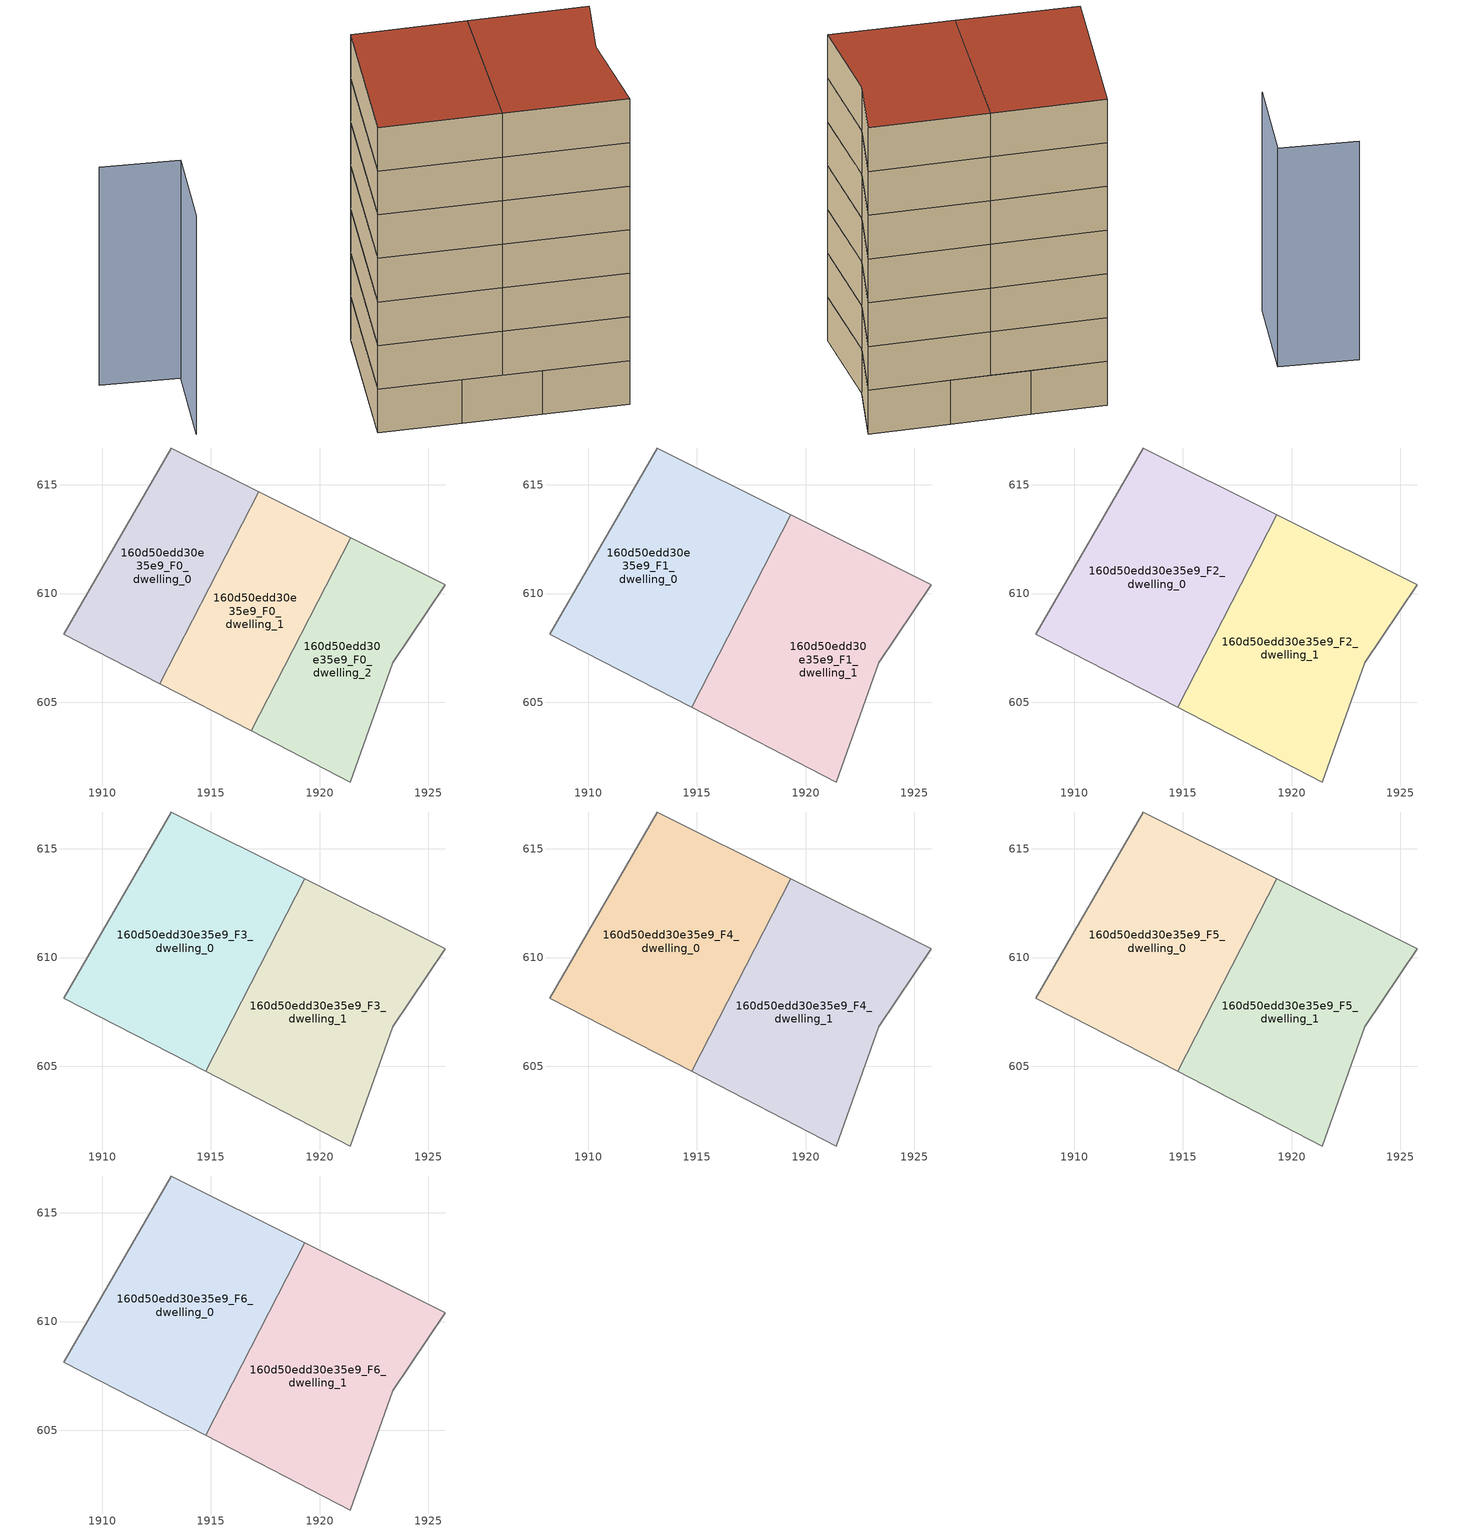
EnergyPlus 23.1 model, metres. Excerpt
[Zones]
160d50edd30e35e9_F0_dwelling_0
 floor ground (EU_floor_Construction): 1917.21,614.68 1912.66,605.85 1908.24,608.13 1913.19,616.69 z0
 wall adiabatic (EU_wall_Construction): 1917.21,614.68 1913.19,616.69 1908.24,608.13 1912.66,605.85 z0:3
 wall to 160d50edd30e35e9_F0_dwelling_1 (EU_wall_Construction): 1912.66,605.85 1917.21,614.68 z0:3
160d50edd30e35e9_F0_dwelling_1
 floor ground (EU_floor_Construction): 1921.43,612.58 1916.85,603.69 1912.66,605.85 1917.21,614.68 z0
 wall adiabatic (EU_wall_Construction): 1921.43,612.58 1917.21,614.68 / 1912.66,605.85 1916.85,603.69 z0:3
 wall to 160d50edd30e35e9_F0_dwelling_2 (EU_wall_Construction): 1916.85,603.69 1921.43,612.58 z0:3
160d50edd30e35e9_F0_dwelling_2
 floor ground (EU_floor_Construction): 1925.78,610.4 1923.36,606.83 1921.42,601.34 1916.85,603.69 1921.43,612.58 z0
 wall adiabatic (EU_wall_Construction): 1916.85,603.69 1921.42,601.34 1923.36,606.83 1925.78,610.4 1921.43,612.58 z0:3
160d50edd30e35e9_F1_dwelling_0
 floor to 160d50edd30e35e9_F0_dwelling_0 (EU_floor_Construction): 1917.21,614.68 1912.66,605.85 1908.24,608.13 1913.19,616.69 z3
 floor to 160d50edd30e35e9_F0_dwelling_1 (EU_floor_Construction): 1919.32,613.63 1914.76,604.77 1912.66,605.85 1917.21,614.68 z3
 wall adiabatic (EU_wall_Construction): 1919.32,613.63 1913.19,616.69 1908.24,608.13 1914.76,604.77 z3:6
 wall to 160d50edd30e35e9_F1_dwelling_1 (EU_wall_Construction): 1914.76,604.77 1919.32,613.63 z3:6
160d50edd30e35e9_F1_dwelling_1
 floor to 160d50edd30e35e9_F0_dwelling_1 (EU_floor_Construction): 1921.42,612.57 1916.85,603.69 1914.76,604.77 1919.32,613.63 z3
 floor to 160d50edd30e35e9_F0_dwelling_2 (EU_floor_Construction): 1925.78,610.4 1923.36,606.83 1921.42,601.34 1916.85,603.69 1921.42,612.57 z3
 wall adiabatic (EU_wall_Construction): 1914.76,604.77 1921.42,601.34 1923.36,606.83 1925.78,610.4 1919.32,613.63 z3:6
160d50edd30e35e9_F2_dwelling_0
 floor to 160d50edd30e35e9_F1_dwelling_0 (EU_floor_Construction): 1919.32,613.63 1914.76,604.77 1908.24,608.13 1913.19,616.69 z6
 wall adiabatic (EU_wall_Construction): 1919.32,613.63 1913.19,616.69 1908.24,608.13 1914.76,604.77 z6:9
 wall to 160d50edd30e35e9_F2_dwelling_1 (EU_wall_Construction): 1914.76,604.77 1919.32,613.63 z6:9
160d50edd30e35e9_F2_dwelling_1
 floor to 160d50edd30e35e9_F1_dwelling_1 (EU_floor_Construction): 1925.78,610.4 1923.36,606.83 1921.42,601.34 1914.76,604.77 1919.32,613.63 z6
 wall adiabatic (EU_wall_Construction): 1914.76,604.77 1921.42,601.34 1923.36,606.83 1925.78,610.4 1919.32,613.63 z6:9
160d50edd30e35e9_F3_dwelling_0
 floor to 160d50edd30e35e9_F2_dwelling_0 (EU_floor_Construction): 1919.32,613.63 1914.76,604.77 1908.24,608.13 1913.19,616.69 z9
 wall adiabatic (EU_wall_Construction): 1919.32,613.63 1913.19,616.69 1908.24,608.13 1914.76,604.77 z9:12
 wall to 160d50edd30e35e9_F3_dwelling_1 (EU_wall_Construction): 1914.76,604.77 1919.32,613.63 z9:12
160d50edd30e35e9_F3_dwelling_1
 floor to 160d50edd30e35e9_F2_dwelling_1 (EU_floor_Construction): 1925.78,610.4 1923.36,606.83 1921.42,601.34 1914.76,604.77 1919.32,613.63 z9
 wall adiabatic (EU_wall_Construction): 1914.76,604.77 1921.42,601.34 1923.36,606.83 1925.78,610.4 1919.32,613.63 z9:12
160d50edd30e35e9_F4_dwelling_0
 floor to 160d50edd30e35e9_F3_dwelling_0 (EU_floor_Construction): 1919.32,613.63 1914.76,604.77 1908.24,608.13 1913.19,616.69 z12
 wall adiabatic (EU_wall_Construction): 1919.32,613.63 1913.19,616.69 1908.24,608.13 1914.76,604.77 z12:15
 wall to 160d50edd30e35e9_F4_dwelling_1 (EU_wall_Construction): 1914.76,604.77 1919.32,613.63 z12:15
160d50edd30e35e9_F4_dwelling_1
 floor to 160d50edd30e35e9_F3_dwelling_1 (EU_floor_Construction): 1925.78,610.4 1923.36,606.83 1921.42,601.34 1914.76,604.77 1919.32,613.63 z12
 wall adiabatic (EU_wall_Construction): 1914.76,604.77 1921.42,601.34 1923.36,606.83 1925.78,610.4 1919.32,613.63 z12:15
160d50edd30e35e9_F5_dwelling_0
 floor to 160d50edd30e35e9_F4_dwelling_0 (EU_floor_Construction): 1919.32,613.63 1914.76,604.77 1908.24,608.13 1913.19,616.69 z15
 wall adiabatic (EU_wall_Construction): 1919.32,613.63 1913.19,616.69 1908.24,608.13 1914.76,604.77 z15:18
 wall to 160d50edd30e35e9_F5_dwelling_1 (EU_wall_Construction): 1914.76,604.77 1919.32,613.63 z15:18
160d50edd30e35e9_F5_dwelling_1
 floor to 160d50edd30e35e9_F4_dwelling_1 (EU_floor_Construction): 1925.78,610.4 1923.36,606.83 1921.42,601.34 1914.76,604.77 1919.32,613.63 z15
 wall adiabatic (EU_wall_Construction): 1914.76,604.77 1921.42,601.34 1923.36,606.83 1925.78,610.4 1919.32,613.63 z15:18
160d50edd30e35e9_F6_dwelling_0
 floor to 160d50edd30e35e9_F5_dwelling_0 (EU_floor_Construction): 1919.32,613.63 1914.76,604.77 1908.24,608.13 1913.19,616.69 z18
 wall adiabatic (EU_wall_Construction): 1919.32,613.63 1913.19,616.69 1908.24,608.13 1914.76,604.77 z18:21
 wall to 160d50edd30e35e9_F6_dwelling_1 (EU_wall_Construction): 1914.76,604.77 1919.32,613.63 z18:21
 roof outside (EU_roof_Construction): 1914.76,604.77 1919.32,613.63 1913.19,616.69 1908.24,608.13 z21
160d50edd30e35e9_F6_dwelling_1
 floor to 160d50edd30e35e9_F5_dwelling_1 (EU_floor_Construction): 1925.78,610.4 1923.36,606.83 1921.42,601.34 1914.76,604.77 1919.32,613.63 z18
 wall adiabatic (EU_wall_Construction): 1914.76,604.77 1921.42,601.34 1923.36,606.83 1925.78,610.4 1919.32,613.63 z18:21
 roof outside (EU_roof_Construction): 1921.42,601.34 1923.36,606.83 1925.78,610.4 1919.32,613.63 1914.76,604.77 z21
shading: 1898.96,622.12 1903.04,619.74 / 1903.04,619.74 1900.06,614.6 z0:15
[Building]
EU S2 Campaign: North Axis=0; Terrain=City; Solar Distribution=FullExterior
[Site:Location]
Bologna: Latitude=44.5; Longitude=11.25; Time Zone=1; Elevation=37
[SizingPeriod:WeatherFileDays]
AnnualSizingPeriod: Begin Month=1; Begin Day of Month=1; End Month=12; End Day of Month=31; Day of Week for Start Day=Monday; Use Weather File Daylight Saving Period=No; Use Weather File Rain and Snow Indicators=No
[MATERIAL]
EU_InternalMass_Material: Roughness=MediumRough; Thickness=0.1; Conductivity=1; Density=1800; Specific Heat=900; Thermal Absorptance=0.9; Solar Absorptance=0.7; Visible Absorptance=0.7
[MATERIAL:NOMASS] Roughness=MediumRough; Thermal Absorptance=0.9; Solar Absorptance=0.7; Visible Absorptance=0.7
Name | Thermal Resistance
EU_wall_NoMass | 0.779417
EU_roof_NoMass | 0.435466
EU_floor_NoMass | 0.588222
[CONSTRUCTION]
EU_wall_Construction: EU_wall_NoMass
EU_roof_Construction: EU_roof_NoMass
EU_floor_Construction: EU_floor_NoMass
EU_InternalMass_Construction: EU_InternalMass_Material
[ZONE] Type=1; Multiplier=1; Ceiling Height=autocalculate; Floor Area=autocalculate; Part of Total Floor Area=Yes
Name | Volume
160d50edd30e35e9_F0_dwelling_0 | 140.771
160d50edd30e35e9_F1_dwelling_0; 160d50edd30e35e9_F2_dwelling_0; 160d50edd30e35e9_F3_dwelling_0; 160d50edd30e35e9_F4_dwelling_0; 160d50edd30e35e9_F5_dwelling_0; 160d50edd30e35e9_F6_dwelling_0 | 211.166
160d50edd30e35e9_F0_dwelling_1 | 140.774
160d50edd30e35e9_F1_dwelling_1; 160d50edd30e35e9_F2_dwelling_1; 160d50edd30e35e9_F3_dwelling_1; 160d50edd30e35e9_F4_dwelling_1; 160d50edd30e35e9_F5_dwelling_1; 160d50edd30e35e9_F6_dwelling_1 | 211.168
160d50edd30e35e9_F0_dwelling_2 | 140.782
[INTERNALMASS] Construction=EU_InternalMass_Construction
Name | Zone or ZoneList | Surface Area
160d50edd30e35e9_F0_dwelling_0_EU_InternalMass | 160d50edd30e35e9_F0_dwelling_0 | 46.9232
160d50edd30e35e9_F0_dwelling_1_EU_InternalMass | 160d50edd30e35e9_F0_dwelling_1 | 46.9248
160d50edd30e35e9_F0_dwelling_2_EU_InternalMass | 160d50edd30e35e9_F0_dwelling_2 | 46.9272
160d50edd30e35e9_F1_dwelling_0_EU_InternalMass | 160d50edd30e35e9_F1_dwelling_0 | 70.3884
160d50edd30e35e9_F1_dwelling_1_EU_InternalMass | 160d50edd30e35e9_F1_dwelling_1 | 70.3893
160d50edd30e35e9_F2_dwelling_0_EU_InternalMass | 160d50edd30e35e9_F2_dwelling_0 | 70.3884
160d50edd30e35e9_F2_dwelling_1_EU_InternalMass | 160d50edd30e35e9_F2_dwelling_1 | 70.3893
160d50edd30e35e9_F3_dwelling_0_EU_InternalMass | 160d50edd30e35e9_F3_dwelling_0 | 70.3884
160d50edd30e35e9_F3_dwelling_1_EU_InternalMass | 160d50edd30e35e9_F3_dwelling_1 | 70.3893
160d50edd30e35e9_F4_dwelling_0_EU_InternalMass | 160d50edd30e35e9_F4_dwelling_0 | 70.3884
160d50edd30e35e9_F4_dwelling_1_EU_InternalMass | 160d50edd30e35e9_F4_dwelling_1 | 70.3893
160d50edd30e35e9_F5_dwelling_0_EU_InternalMass | 160d50edd30e35e9_F5_dwelling_0 | 70.3884
160d50edd30e35e9_F5_dwelling_1_EU_InternalMass | 160d50edd30e35e9_F5_dwelling_1 | 70.3893
160d50edd30e35e9_F6_dwelling_0_EU_InternalMass | 160d50edd30e35e9_F6_dwelling_0 | 70.3884
160d50edd30e35e9_F6_dwelling_1_EU_InternalMass | 160d50edd30e35e9_F6_dwelling_1 | 70.3893
[OTHEREQUIPMENT] Fuel Type=Electricity; Design Level Calculation Method=Watts/Area; Power per Zone Floor Area=1; Fraction Latent=0; Fraction Radiant=0; Fraction Lost=0; Carbon Dioxide Generation Rate=0; EndUse Subcategory=EU_Step8_InternalGains
Name | Zone or ZoneList or Space or SpaceList | Schedule
EU_Step8_InternalGain_160d50edd30e35e9_F0_dwelling_0_f000 | 160d50edd30e35e9_F0_dwelling_0 | EU_Step8_GainSchedule_160d50edd30e35e9_F0_dwelling_0_f000
EU_Step8_InternalGain_160d50edd30e35e9_F0_dwelling_1_f000 | 160d50edd30e35e9_F0_dwelling_1 | EU_Step8_GainSchedule_160d50edd30e35e9_F0_dwelling_1_f000
EU_Step8_InternalGain_160d50edd30e35e9_F0_dwelling_2_f000 | 160d50edd30e35e9_F0_dwelling_2 | EU_Step8_GainSchedule_160d50edd30e35e9_F0_dwelling_2_f000
EU_Step8_InternalGain_160d50edd30e35e9_F1_dwelling_0_f000 | 160d50edd30e35e9_F1_dwelling_0 | EU_Step8_GainSchedule_160d50edd30e35e9_F1_dwelling_0_f000
EU_Step8_InternalGain_160d50edd30e35e9_F1_dwelling_1_f000 | 160d50edd30e35e9_F1_dwelling_1 | EU_Step8_GainSchedule_160d50edd30e35e9_F1_dwelling_1_f000
EU_Step8_InternalGain_160d50edd30e35e9_F2_dwelling_0_f000 | 160d50edd30e35e9_F2_dwelling_0 | EU_Step8_GainSchedule_160d50edd30e35e9_F2_dwelling_0_f000
EU_Step8_InternalGain_160d50edd30e35e9_F2_dwelling_1_f000 | 160d50edd30e35e9_F2_dwelling_1 | EU_Step8_GainSchedule_160d50edd30e35e9_F2_dwelling_1_f000
EU_Step8_InternalGain_160d50edd30e35e9_F3_dwelling_0_f000 | 160d50edd30e35e9_F3_dwelling_0 | EU_Step8_GainSchedule_160d50edd30e35e9_F3_dwelling_0_f000
EU_Step8_InternalGain_160d50edd30e35e9_F3_dwelling_1_f000 | 160d50edd30e35e9_F3_dwelling_1 | EU_Step8_GainSchedule_160d50edd30e35e9_F3_dwelling_1_f000
EU_Step8_InternalGain_160d50edd30e35e9_F4_dwelling_0_f000 | 160d50edd30e35e9_F4_dwelling_0 | EU_Step8_GainSchedule_160d50edd30e35e9_F4_dwelling_0_f000
EU_Step8_InternalGain_160d50edd30e35e9_F4_dwelling_1_f000 | 160d50edd30e35e9_F4_dwelling_1 | EU_Step8_GainSchedule_160d50edd30e35e9_F4_dwelling_1_f000
EU_Step8_InternalGain_160d50edd30e35e9_F5_dwelling_0_f000 | 160d50edd30e35e9_F5_dwelling_0 | EU_Step8_GainSchedule_160d50edd30e35e9_F5_dwelling_0_f000
EU_Step8_InternalGain_160d50edd30e35e9_F5_dwelling_1_f000 | 160d50edd30e35e9_F5_dwelling_1 | EU_Step8_GainSchedule_160d50edd30e35e9_F5_dwelling_1_f000
EU_Step8_InternalGain_160d50edd30e35e9_F6_dwelling_0_f000 | 160d50edd30e35e9_F6_dwelling_0 | EU_Step8_GainSchedule_160d50edd30e35e9_F6_dwelling_0_f000
EU_Step8_InternalGain_160d50edd30e35e9_F6_dwelling_1_f000 | 160d50edd30e35e9_F6_dwelling_1 | EU_Step8_GainSchedule_160d50edd30e35e9_F6_dwelling_1_f000
[ZONEVENTILATION:DESIGNFLOWRATE] Schedule=EU_AlwaysOn; Design Flow Rate Calculation Method=AirChanges/Hour; Air Changes per Hour=0.712058; Ventilation Type=Natural; Fan Pressure Rise=0; Fan Total Efficiency=1; Constant Term Coefficient=1; Temperature Term Coefficient=0; Velocity Term Coefficient=0; Velocity Squared Term Coefficient=0; Minimum Indoor Temperature=-100; Maximum Indoor Temperature=100; Delta Temperature=-100; Minimum Outdoor Temperature=-100; Maximum Outdoor Temperature=100; Maximum Wind Speed=40
Name | Zone or ZoneList or Space or SpaceList
EU_ConstantAir_160d50edd30e35e9_F0_dwelling_0 | 160d50edd30e35e9_F0_dwelling_0
EU_ConstantAir_160d50edd30e35e9_F0_dwelling_1 | 160d50edd30e35e9_F0_dwelling_1
EU_ConstantAir_160d50edd30e35e9_F0_dwelling_2 | 160d50edd30e35e9_F0_dwelling_2
EU_ConstantAir_160d50edd30e35e9_F1_dwelling_0 | 160d50edd30e35e9_F1_dwelling_0
EU_ConstantAir_160d50edd30e35e9_F1_dwelling_1 | 160d50edd30e35e9_F1_dwelling_1
EU_ConstantAir_160d50edd30e35e9_F2_dwelling_0 | 160d50edd30e35e9_F2_dwelling_0
EU_ConstantAir_160d50edd30e35e9_F2_dwelling_1 | 160d50edd30e35e9_F2_dwelling_1
EU_ConstantAir_160d50edd30e35e9_F3_dwelling_0 | 160d50edd30e35e9_F3_dwelling_0
EU_ConstantAir_160d50edd30e35e9_F3_dwelling_1 | 160d50edd30e35e9_F3_dwelling_1
EU_ConstantAir_160d50edd30e35e9_F4_dwelling_0 | 160d50edd30e35e9_F4_dwelling_0
EU_ConstantAir_160d50edd30e35e9_F4_dwelling_1 | 160d50edd30e35e9_F4_dwelling_1
EU_ConstantAir_160d50edd30e35e9_F5_dwelling_0 | 160d50edd30e35e9_F5_dwelling_0
EU_ConstantAir_160d50edd30e35e9_F5_dwelling_1 | 160d50edd30e35e9_F5_dwelling_1
EU_ConstantAir_160d50edd30e35e9_F6_dwelling_0 | 160d50edd30e35e9_F6_dwelling_0
EU_ConstantAir_160d50edd30e35e9_F6_dwelling_1 | 160d50edd30e35e9_F6_dwelling_1
[HVACTEMPLATE:THERMOSTAT] Constant Heating Setpoint=20; Constant Cooling Setpoint=50
EU_HeatOnly_160d50edd30e35e9_F0_dwelling_0; EU_HeatOnly_160d50edd30e35e9_F0_dwelling_1; EU_HeatOnly_160d50edd30e35e9_F0_dwelling_2; EU_HeatOnly_160d50edd30e35e9_F1_dwelling_0; EU_HeatOnly_160d50edd30e35e9_F1_dwelling_1; EU_HeatOnly_160d50edd30e35e9_F2_dwelling_0; EU_HeatOnly_160d50edd30e35e9_F2_dwelling_1; EU_HeatOnly_160d50edd30e35e9_F3_dwelling_0; EU_HeatOnly_160d50edd30e35e9_F3_dwelling_1; EU_HeatOnly_160d50edd30e35e9_F4_dwelling_0; EU_HeatOnly_160d50edd30e35e9_F4_dwelling_1; EU_HeatOnly_160d50edd30e35e9_F5_dwelling_0; EU_HeatOnly_160d50edd30e35e9_F5_dwelling_1; EU_HeatOnly_160d50edd30e35e9_F6_dwelling_0; EU_HeatOnly_160d50edd30e35e9_F6_dwelling_1
[HVACTEMPLATE:ZONE:IDEALLOADSAIRSYSTEM] System Availability Schedule=EU_AlwaysOn; Maximum Heating Supply Air Temperature=50; Minimum Cooling Supply Air Temperature=13; Maximum Heating Supply Air Humidity Ratio=0.0156; Minimum Cooling Supply Air Humidity Ratio=0.0077; Heating Limit=NoLimit; Cooling Limit=NoLimit; Heating Availability Schedule=EU_AlwaysOn; Cooling Availability Schedule=EU_CoolingOff; Dehumidification Control Type=ConstantSensibleHeatRatio; Cooling Sensible Heat Ratio=0.7; Dehumidification Setpoint=60; Humidification Control Type=None; Humidification Setpoint=30; Outdoor Air Method=None; Outdoor Air Flow Rate per Person=0.00944; Outdoor Air Flow Rate per Zone Floor Area=0; Outdoor Air Flow Rate per Zone=0; Demand Controlled Ventilation Type=None; Outdoor Air Economizer Type=NoEconomizer; Heat Recovery Type=None; Sensible Heat Recovery Effectiveness=0.7; Latent Heat Recovery Effectiveness=0.65
Name | Template Thermostat
160d50edd30e35e9_F0_dwelling_0 | EU_HeatOnly_160d50edd30e35e9_F0_dwelling_0
160d50edd30e35e9_F0_dwelling_1 | EU_HeatOnly_160d50edd30e35e9_F0_dwelling_1
160d50edd30e35e9_F0_dwelling_2 | EU_HeatOnly_160d50edd30e35e9_F0_dwelling_2
160d50edd30e35e9_F1_dwelling_0 | EU_HeatOnly_160d50edd30e35e9_F1_dwelling_0
160d50edd30e35e9_F1_dwelling_1 | EU_HeatOnly_160d50edd30e35e9_F1_dwelling_1
160d50edd30e35e9_F2_dwelling_0 | EU_HeatOnly_160d50edd30e35e9_F2_dwelling_0
160d50edd30e35e9_F2_dwelling_1 | EU_HeatOnly_160d50edd30e35e9_F2_dwelling_1
160d50edd30e35e9_F3_dwelling_0 | EU_HeatOnly_160d50edd30e35e9_F3_dwelling_0
160d50edd30e35e9_F3_dwelling_1 | EU_HeatOnly_160d50edd30e35e9_F3_dwelling_1
160d50edd30e35e9_F4_dwelling_0 | EU_HeatOnly_160d50edd30e35e9_F4_dwelling_0
160d50edd30e35e9_F4_dwelling_1 | EU_HeatOnly_160d50edd30e35e9_F4_dwelling_1
160d50edd30e35e9_F5_dwelling_0 | EU_HeatOnly_160d50edd30e35e9_F5_dwelling_0
160d50edd30e35e9_F5_dwelling_1 | EU_HeatOnly_160d50edd30e35e9_F5_dwelling_1
160d50edd30e35e9_F6_dwelling_0 | EU_HeatOnly_160d50edd30e35e9_F6_dwelling_0
160d50edd30e35e9_F6_dwelling_1 | EU_HeatOnly_160d50edd30e35e9_F6_dwelling_1
[SIZING:ZONE] Zone Cooling Design Supply Air Temperature Input Method=SupplyAirTemperature; Zone Cooling Design Supply Air Temperature=13; Zone Heating Design Supply Air Temperature Input Method=SupplyAirTemperature; Zone Heating Design Supply Air Temperature=50; Zone Cooling Design Supply Air Humidity Ratio=0.008; Zone Heating Design Supply Air Humidity Ratio=0.008; Cooling Design Air Flow Method=DesignDay; Cooling Design Air Flow Rate=0; Cooling Minimum Air Flow per Zone Floor Area=0.000762; Cooling Minimum Air Flow=0; Cooling Minimum Air Flow Fraction=0.2; Heating Design Air Flow Method=DesignDay; Heating Design Air Flow Rate=0; Heating Maximum Air Flow per Zone Floor Area=0.002032; Heating Maximum Air Flow=0.141576; Heating Maximum Air Flow Fraction=0.3; Account for Dedicated Outdoor Air System=No; Dedicated Outdoor Air System Control Strategy=NeutralSupplyAir; Dedicated Outdoor Air Low Setpoint Temperature for Design=autosize; Dedicated Outdoor Air High Setpoint Temperature for Design=autosize; Zone Load Sizing Method=Sensible Load Only No Latent Load; Zone Latent Cooling Design Supply Air Humidity Ratio Input Method=HumidityRatioDifference; Zone Cooling Design Supply Air Humidity Ratio Difference=0.005; Zone Latent Heating Design Supply Air Humidity Ratio Input Method=HumidityRatioDifference; Zone Humidification Design Supply Air Humidity Ratio Difference=0.005
160d50edd30e35e9_F0_dwelling_0; 160d50edd30e35e9_F0_dwelling_1; 160d50edd30e35e9_F0_dwelling_2; 160d50edd30e35e9_F1_dwelling_0; 160d50edd30e35e9_F1_dwelling_1; 160d50edd30e35e9_F2_dwelling_0; 160d50edd30e35e9_F2_dwelling_1; 160d50edd30e35e9_F3_dwelling_0; 160d50edd30e35e9_F3_dwelling_1; 160d50edd30e35e9_F4_dwelling_0; 160d50edd30e35e9_F4_dwelling_1; 160d50edd30e35e9_F5_dwelling_0; 160d50edd30e35e9_F5_dwelling_1; 160d50edd30e35e9_F6_dwelling_0; 160d50edd30e35e9_F6_dwelling_1
[SCHEDULE:CONSTANT]
Name | Hourly Value
EU_AlwaysOn | 1
EU_CoolingOff | 0
[SCHEDULE:FILE] Column Number=1; Rows to Skip at Top=0; Number of Hours of Data=8760; Column Separator=Comma; Interpolate to Timestep=No; Minutes per Item=60; Adjust Schedule for Daylight Savings=Yes
Name | File
EU_Step8_GainSchedule_160d50edd30e35e9_F0_dwelling_0_f000 | ../../schedules/160d50edd30e35e9/160d50edd30e35e9_F0_dwelling_0_f000_gain.csv
EU_Step8_GainSchedule_160d50edd30e35e9_F0_dwelling_1_f000 | ../../schedules/160d50edd30e35e9/160d50edd30e35e9_F0_dwelling_1_f000_gain.csv
EU_Step8_GainSchedule_160d50edd30e35e9_F0_dwelling_2_f000 | ../../schedules/160d50edd30e35e9/160d50edd30e35e9_F0_dwelling_2_f000_gain.csv
EU_Step8_GainSchedule_160d50edd30e35e9_F1_dwelling_0_f000 | ../../schedules/160d50edd30e35e9/160d50edd30e35e9_F1_dwelling_0_f000_gain.csv
EU_Step8_GainSchedule_160d50edd30e35e9_F1_dwelling_1_f000 | ../../schedules/160d50edd30e35e9/160d50edd30e35e9_F1_dwelling_1_f000_gain.csv
EU_Step8_GainSchedule_160d50edd30e35e9_F2_dwelling_0_f000 | ../../schedules/160d50edd30e35e9/160d50edd30e35e9_F2_dwelling_0_f000_gain.csv
EU_Step8_GainSchedule_160d50edd30e35e9_F2_dwelling_1_f000 | ../../schedules/160d50edd30e35e9/160d50edd30e35e9_F2_dwelling_1_f000_gain.csv
EU_Step8_GainSchedule_160d50edd30e35e9_F3_dwelling_0_f000 | ../../schedules/160d50edd30e35e9/160d50edd30e35e9_F3_dwelling_0_f000_gain.csv
EU_Step8_GainSchedule_160d50edd30e35e9_F3_dwelling_1_f000 | ../../schedules/160d50edd30e35e9/160d50edd30e35e9_F3_dwelling_1_f000_gain.csv
EU_Step8_GainSchedule_160d50edd30e35e9_F4_dwelling_0_f000 | ../../schedules/160d50edd30e35e9/160d50edd30e35e9_F4_dwelling_0_f000_gain.csv
EU_Step8_GainSchedule_160d50edd30e35e9_F4_dwelling_1_f000 | ../../schedules/160d50edd30e35e9/160d50edd30e35e9_F4_dwelling_1_f000_gain.csv
EU_Step8_GainSchedule_160d50edd30e35e9_F5_dwelling_0_f000 | ../../schedules/160d50edd30e35e9/160d50edd30e35e9_F5_dwelling_0_f000_gain.csv
EU_Step8_GainSchedule_160d50edd30e35e9_F5_dwelling_1_f000 | ../../schedules/160d50edd30e35e9/160d50edd30e35e9_F5_dwelling_1_f000_gain.csv
EU_Step8_GainSchedule_160d50edd30e35e9_F6_dwelling_0_f000 | ../../schedules/160d50edd30e35e9/160d50edd30e35e9_F6_dwelling_0_f000_gain.csv
EU_Step8_GainSchedule_160d50edd30e35e9_F6_dwelling_1_f000 | ../../schedules/160d50edd30e35e9/160d50edd30e35e9_F6_dwelling_1_f000_gain.csv
